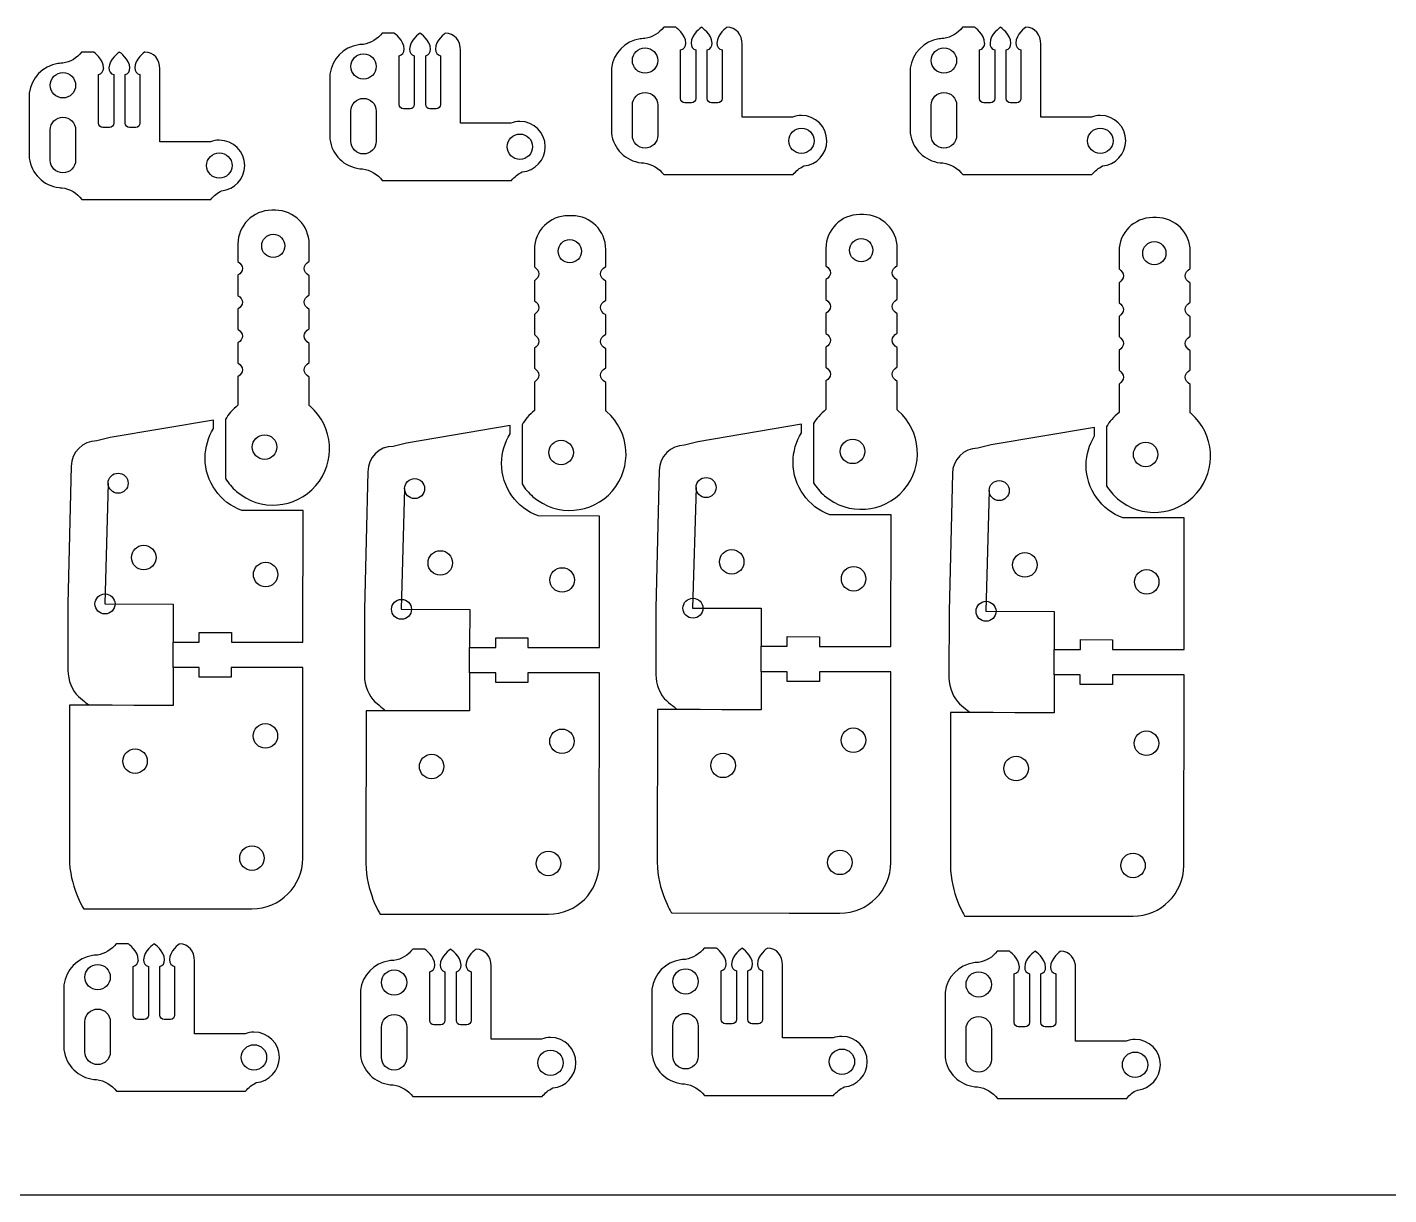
# Model space of a CAD drawing. Header units: millimetres. Extents: x 0 to 610, y -305 to 0.
# Drawn here: x 145 to 306.1, y -304.8 to -166.6 of the extents above; entities that cross this region are included whole.
import ezdxf

# ---------------------------------------------------------------- set-up
doc = ezdxf.new("R2010")
doc.units = ezdxf.units.MM
doc.layers.add('Cuts', color=1, linetype='Continuous', lineweight=25, true_color=0xff0000)
doc.layers.add('laser bed referance', color=3, linetype='Continuous', lineweight=25, true_color=0x00ff00)

msp = doc.modelspace()

# ---------------------------------------------------------------- linework, layer by layer
at = {"layer": 'Cuts', "color": 1, "lineweight": 25, "true_color": 0xff0000}
for points in [[(188.43, -167.32), (187, -167.32)], [(191.48, -167.32), (191.48, -167.32), (191.48, -167.32), (191.48, -167.32)], [(221.74, -166.62), (220.31, -166.62)], [(224.79, -166.62), (224.79, -166.62), (224.79, -166.62), (224.79, -166.62)], [(257.1, -166.62), (255.67, -166.62)], [(260.15, -166.62), (260.15, -166.62), (260.15, -166.62), (260.15, -166.62)], [(222.93, -168.5), (222.93, -168.5)], [(226.03, -168.5), (226.03, -168.5)], [(235.55, -177.26), (229.59, -177.26), (229.59, -168.62)], [(258.29, -168.5), (258.28, -168.5)], [(261.39, -168.5), (261.39, -168.5)], [(270.91, -177.26), (264.94, -177.26), (264.94, -168.62)], [(152.86, -169.55), (151.44, -169.55)], [(155.92, -169.55), (155.91, -169.55), (155.91, -169.55), (155.92, -169.55)], [(189.01, -175.76), (189.01, -170)], [(189.62, -169.2), (189.61, -169.2)], [(190.81, -170), (190.81, -175.76)], [(192.16, -175.76), (192.16, -170)], [(192.72, -169.2), (192.72, -169.2)], [(193.91, -170), (193.91, -175.76)], [(202.24, -177.96), (196.27, -177.96), (196.27, -169.32)], [(222.32, -175.06), (222.32, -169.3)], [(224.12, -169.3), (224.12, -175.06)], [(225.47, -175.06), (225.47, -169.3)], [(227.22, -169.3), (227.22, -175.06)], [(257.68, -175.06), (257.68, -169.3)], [(259.48, -169.3), (259.48, -175.06)], [(260.83, -175.06), (260.83, -169.3)], [(262.58, -169.3), (262.58, -175.06)], [(153.44, -177.99), (153.44, -172.23)], [(154.06, -171.43), (154.05, -171.43)], [(155.24, -172.23), (155.24, -177.99)], [(156.6, -177.99), (156.6, -172.23)], [(157.16, -171.43), (157.15, -171.43)], [(158.35, -172.23), (158.35, -177.99)], [(166.68, -180.19), (160.71, -180.19), (160.71, -171.55)], [(180.82, -172.18), (180.82, -173.14), (180.82, -179.86)], [(214.13, -171.48), (214.13, -172.44), (214.13, -179.16)], [(249.49, -171.48), (249.49, -172.44), (249.49, -179.16)], [(145.26, -174.41), (145.26, -175.38), (145.26, -182.1)], [(223.62, -175.56), (222.82, -175.56)], [(226.72, -175.56), (225.97, -175.56)], [(258.98, -175.56), (258.18, -175.56)], [(262.08, -175.56), (261.33, -175.56)], [(183.3, -180.12), (183.3, -176.54)], [(186.3, -176.54), (186.3, -180.12), (186.3, -180.12)], [(190.31, -176.26), (189.51, -176.26)], [(193.41, -176.26), (192.66, -176.26)], [(216.61, -179.42), (216.61, -175.84)], [(219.61, -175.84), (219.61, -179.42), (219.61, -179.42)], [(251.97, -179.42), (251.97, -175.84)], [(254.97, -175.84), (254.97, -179.42), (254.97, -179.42)], [(147.74, -182.35), (147.74, -178.77)], [(150.74, -178.77), (150.74, -182.35), (150.74, -182.35)], [(154.74, -178.49), (153.94, -178.49)], [(157.85, -178.49), (157.1, -178.49)], [(184.35, -183.36), (184.5, -183.38)], [(217.66, -182.66), (217.81, -182.68)], [(253.02, -182.66), (253.17, -182.68)], [(187.02, -184.76), (202.31, -184.76)], [(220.33, -184.06), (235.62, -184.06)], [(255.69, -184.06), (270.98, -184.06)], [(148.78, -185.6), (148.94, -185.61)], [(151.46, -187), (166.74, -187)], [(174.38, -188.28), (173.94, -188.28)], [(209.46, -188.92), (209.02, -188.92)], [(243.94, -188.79), (243.51, -188.79)], [(278.61, -189.15), (278.18, -189.15)], [(169.94, -192.28), (169.94, -194.36)], [(178.37, -194.3), (178.37, -192.28)], [(205.02, -192.92), (205.02, -194.99)], [(213.46, -194.94), (213.46, -192.92)], [(239.51, -192.79), (239.51, -194.86)], [(247.94, -194.81), (247.94, -192.79)], [(274.18, -193.15), (274.18, -195.22)], [(282.61, -195.17), (282.61, -193.15)], [(169.94, -195.98), (169.94, -198.35)], [(178.37, -198.3), (178.37, -196.04)], [(239.51, -196.49), (239.51, -198.86)], [(205.02, -196.62), (205.02, -198.99)], [(213.46, -198.94), (213.46, -196.67)], [(247.94, -198.81), (247.94, -196.54)], [(274.18, -196.85), (274.18, -199.22)], [(282.61, -199.17), (282.61, -196.9)], [(169.94, -199.98), (169.94, -202.35)], [(178.37, -202.3), (178.37, -200.03)], [(205.02, -200.62), (205.02, -202.99)], [(213.46, -202.94), (213.46, -200.67)], [(239.51, -200.49), (239.51, -202.86)], [(247.94, -202.81), (247.94, -200.54)], [(274.18, -200.85), (274.18, -203.22)], [(282.61, -203.17), (282.61, -200.9)], [(169.94, -203.98), (169.94, -206.35)], [(178.37, -206.3), (178.37, -204.03)], [(239.51, -204.49), (239.51, -206.86)], [(247.94, -206.8), (247.94, -204.54)], [(205.02, -204.61), (205.02, -206.98)], [(213.46, -206.93), (213.46, -204.67)], [(274.18, -204.85), (274.18, -207.22)], [(282.61, -207.17), (282.61, -204.9)], [(169.94, -207.98), (169.94, -211.34)], [(178.37, -211.4), (178.37, -208.03)], [(205.02, -208.61), (205.02, -211.98)], [(213.46, -212.04), (213.46, -208.66)], [(239.51, -208.48), (239.51, -211.85)], [(247.94, -211.91), (247.94, -208.54)], [(274.18, -208.85), (274.18, -212.21)], [(282.61, -212.27), (282.61, -208.9)], [(167.05, -214.11), (167.05, -213.11), (154.81, -215.19), (153.23, -215.58)], [(168.47, -213.02), (168.47, -220.03)], [(202.14, -214.75), (202.14, -213.74), (189.89, -215.83), (188.31, -216.22)], [(203.55, -213.66), (203.55, -220.66)], [(236.62, -214.62), (236.62, -213.61), (224.37, -215.7), (222.79, -216.09)], [(238.03, -213.53), (238.03, -220.53)], [(271.29, -214.98), (271.29, -213.98), (259.05, -216.06), (257.47, -216.45)], [(272.7, -213.89), (272.7, -220.9)], [(150.23, -218.58), (149.83, -234.87), (149.82, -242.74)], [(154.58, -220.59), (154.18, -234.87), (162.27, -234.88), (162.27, -239.38), (165.37, -239.39), (165.37, -238.24), (169.17, -238.24), (169.17, -239.39), (177.63, -239.4), (177.65, -223.83), (170.39, -223.82)], [(185.31, -219.22), (184.91, -235.51), (184.9, -243.38)], [(219.79, -219.09), (219.39, -235.38), (219.38, -243.25)], [(254.47, -219.45), (254.07, -235.74), (254.06, -243.61)], [(189.66, -221.22), (189.26, -235.51), (197.36, -235.52), (197.35, -240.02), (200.45, -240.02), (200.45, -238.87), (204.25, -238.88), (204.25, -240.03), (212.72, -240.03), (212.73, -224.47), (205.47, -224.46)], [(224.15, -221.09), (223.74, -235.38), (231.84, -235.39), (231.83, -239.89), (234.93, -239.89), (234.93, -238.74), (238.73, -238.75), (238.73, -239.9), (247.2, -239.91), (247.21, -224.34), (239.95, -224.33)], [(258.82, -221.46), (258.42, -235.74), (266.51, -235.75), (266.51, -240.25), (269.61, -240.26), (269.61, -239.1), (273.41, -239.11), (273.41, -240.26), (281.87, -240.27), (281.89, -224.7), (274.63, -224.69)], [(162.27, -242.38), (162.27, -242.38), (162.27, -239.38)], [(231.83, -242.89), (231.83, -242.89), (231.83, -239.89)], [(197.35, -243.02), (197.35, -243.02), (197.35, -240.02)], [(266.51, -243.25), (266.51, -243.25), (266.51, -240.25)], [(177.61, -264.96), (177.63, -242.4), (169.16, -242.39), (169.16, -243.54), (165.36, -243.54), (165.36, -242.38), (162.27, -242.38), (162.27, -242.38), (162.26, -246.88), (157.62, -246.88), (155.07, -246.87), (150.02, -246.87), (150, -264.93)], [(212.69, -265.6), (212.71, -243.03), (204.25, -243.02), (204.25, -244.18), (200.45, -244.17), (200.45, -243.02), (197.35, -243.02), (197.35, -243.02), (197.35, -247.52), (192.71, -247.51), (190.15, -247.51), (185.1, -247.51), (185.08, -265.57)], [(247.17, -265.47), (247.19, -242.9), (238.73, -242.89), (238.73, -244.05), (234.93, -244.04), (234.93, -242.89), (231.83, -242.89), (231.83, -242.89), (231.83, -247.39), (227.19, -247.39), (224.63, -247.38), (219.58, -247.38), (219.56, -265.44)], [(281.85, -265.83), (281.87, -243.27), (273.4, -243.26), (273.4, -244.41), (269.6, -244.4), (269.6, -243.25), (266.51, -243.25), (266.51, -243.25), (266.5, -247.75), (261.86, -247.75), (259.31, -247.74), (254.26, -247.74), (254.24, -265.8)], [(151.68, -270.94), (165.6, -270.95), (171.6, -270.96), (171.6, -270.96)], [(186.76, -271.57), (200.69, -271.59), (206.69, -271.59), (206.69, -271.59)], [(221.24, -271.44), (235.17, -271.46), (241.17, -271.46), (241.17, -271.46)], [(255.92, -271.81), (269.84, -271.82), (275.84, -271.82), (275.84, -271.82)], [(156.97, -275.1), (155.54, -275.1)], [(160.02, -275.1), (160.02, -275.1), (160.02, -275.1), (160.02, -275.1)], [(158.16, -276.98), (158.15, -276.98)], [(161.26, -276.98), (161.26, -276.98)], [(192.05, -275.73), (190.63, -275.73)], [(195.1, -275.73), (195.1, -275.73), (195.1, -275.73), (195.1, -275.73)], [(226.53, -275.6), (225.11, -275.6)], [(229.59, -275.6), (229.58, -275.6), (229.58, -275.6), (229.59, -275.6)], [(261.21, -275.97), (259.78, -275.97)], [(264.26, -275.97), (264.26, -275.97), (264.26, -275.97), (264.26, -275.97)], [(157.55, -283.54), (157.55, -277.78)], [(159.35, -277.78), (159.35, -283.54)], [(160.7, -283.54), (160.7, -277.78)], [(162.45, -277.78), (162.45, -283.54)], [(170.78, -285.74), (164.81, -285.74), (164.81, -277.1)], [(192.63, -284.18), (192.63, -278.41)], [(193.24, -277.62), (193.24, -277.62)], [(194.43, -278.41), (194.43, -284.18)], [(195.78, -284.18), (195.78, -278.41)], [(196.34, -277.62), (196.34, -277.62)], [(197.53, -278.41), (197.53, -284.18)], [(205.86, -286.37), (199.9, -286.37), (199.9, -277.73)], [(227.11, -284.05), (227.11, -278.28)], [(227.72, -277.49), (227.72, -277.49)], [(228.91, -278.28), (228.91, -284.05)], [(230.26, -284.05), (230.26, -278.28)], [(230.83, -277.49), (230.82, -277.49)], [(232.01, -278.28), (232.01, -284.05)], [(240.35, -286.24), (234.38, -286.24), (234.38, -277.6)], [(261.79, -284.41), (261.79, -278.65)], [(262.4, -277.85), (262.39, -277.85)], [(263.59, -278.65), (263.59, -284.41)], [(264.94, -284.41), (264.94, -278.65)], [(265.5, -277.85), (265.49, -277.85)], [(266.69, -278.65), (266.69, -284.41)], [(275.02, -286.61), (269.05, -286.61), (269.05, -277.97)], [(149.36, -279.96), (149.36, -280.92), (149.36, -287.64)], [(184.44, -280.59), (184.44, -281.56), (184.44, -288.28)], [(218.92, -280.46), (218.92, -281.43), (218.92, -288.15)], [(253.6, -280.83), (253.6, -281.79), (253.6, -288.51)], [(151.84, -287.9), (151.84, -284.32)], [(154.84, -284.32), (154.84, -287.9), (154.84, -287.9)], [(158.85, -284.04), (158.05, -284.04)], [(161.95, -284.04), (161.2, -284.04)], [(186.92, -288.54), (186.92, -284.96)], [(189.92, -284.96), (189.92, -288.54), (189.92, -288.54)], [(193.93, -284.68), (193.13, -284.68)], [(197.03, -284.68), (196.28, -284.68)], [(221.4, -288.41), (221.4, -284.83)], [(224.4, -284.83), (224.4, -288.41), (224.4, -288.41)], [(228.41, -284.55), (227.61, -284.55)], [(231.51, -284.55), (230.76, -284.55)], [(263.09, -284.91), (262.29, -284.91)], [(266.19, -284.91), (265.44, -284.91)], [(256.08, -288.77), (256.08, -285.19)], [(259.08, -285.19), (259.08, -288.77), (259.08, -288.77)], [(152.89, -291.14), (153.04, -291.16)], [(155.56, -292.54), (170.85, -292.54)], [(187.97, -291.78), (188.12, -291.79)], [(222.45, -291.65), (222.61, -291.66)], [(225.13, -293.05), (240.41, -293.05)], [(257.13, -292.01), (257.28, -292.03)], [(190.64, -293.18), (205.93, -293.18)], [(259.8, -293.41), (275.09, -293.41)]]:
    msp.add_lwpolyline(points, dxfattribs=at)
for points in [[(187, -167.32), (186.47, -168.02), (185.68, -168.5), (184.78, -168.65)], [(189.61, -169.2), (189.61, -168.16), (188.43, -167.32), (188.43, -167.32)], [(191.48, -167.32), (191.46, -167.33), (190.25, -168.17), (190.25, -169.2)], [(192.72, -169.2), (192.72, -168.17), (191.5, -167.33), (191.48, -167.32)], [(194.48, -167.32), (194.48, -167.32), (193.3, -168.16), (193.3, -169.2)], [(196.27, -169.32), (196.27, -168.22), (195.58, -167.32), (194.48, -167.32)], [(220.31, -166.62), (219.78, -167.31), (218.99, -167.8), (218.09, -167.95)], [(222.93, -168.5), (222.93, -167.46), (221.74, -166.62), (221.74, -166.62)], [(224.79, -166.62), (224.77, -166.63), (223.56, -167.47), (223.56, -168.5)], [(226.03, -168.5), (226.03, -167.47), (224.81, -166.63), (224.79, -166.62)], [(227.8, -166.62), (227.8, -166.62), (226.61, -167.46), (226.61, -168.5)], [(229.59, -168.62), (229.59, -167.52), (228.9, -166.62), (227.8, -166.62)], [(255.67, -166.62), (255.14, -167.31), (254.35, -167.8), (253.45, -167.95)], [(258.28, -168.5), (258.28, -167.46), (257.1, -166.62), (257.1, -166.62)], [(260.15, -166.62), (260.13, -166.63), (258.92, -167.47), (258.92, -168.5)], [(261.39, -168.5), (261.39, -167.47), (260.17, -166.63), (260.15, -166.62)], [(263.15, -166.62), (263.15, -166.62), (261.97, -167.46), (261.97, -168.5)], [(264.94, -168.62), (264.94, -167.52), (264.25, -166.62), (263.15, -166.62)], [(184.2, -168.7), (182.43, -168.96), (181.04, -170.39), (180.82, -172.18)], [(184.56, -168.66), (184.44, -168.67), (184.32, -168.68), (184.2, -168.7)], [(184.78, -168.65), (184.7, -168.65), (184.63, -168.65), (184.56, -168.66)], [(217.51, -168), (215.74, -168.26), (214.35, -169.69), (214.13, -171.48)], [(216.61, -170.56), (216.61, -169.73), (217.28, -169.06), (218.11, -169.06)], [(217.87, -167.96), (217.75, -167.97), (217.63, -167.98), (217.51, -168)], [(218.09, -167.95), (218.01, -167.95), (217.94, -167.95), (217.87, -167.96)], [(218.11, -169.06), (218.94, -169.06), (219.61, -169.73), (219.61, -170.56)], [(222.32, -169.3), (222.7, -169.22), (222.93, -168.9), (222.93, -168.5)], [(223.56, -168.5), (223.56, -168.9), (223.74, -169.23), (224.12, -169.3)], [(225.47, -169.3), (225.85, -169.22), (226.03, -168.9), (226.03, -168.5)], [(226.61, -168.5), (226.61, -168.9), (226.85, -169.23), (227.22, -169.3)], [(252.87, -168), (251.1, -168.26), (249.71, -169.69), (249.49, -171.48)], [(251.97, -170.56), (251.97, -169.73), (252.64, -169.06), (253.47, -169.06)], [(253.23, -167.96), (253.11, -167.97), (252.99, -167.98), (252.87, -168)], [(253.45, -167.95), (253.37, -167.95), (253.3, -167.95), (253.23, -167.96)], [(253.47, -169.06), (254.3, -169.06), (254.97, -169.73), (254.97, -170.56)], [(257.68, -169.3), (258.06, -169.22), (258.29, -168.9), (258.29, -168.5)], [(258.92, -168.5), (258.92, -168.9), (259.1, -169.23), (259.48, -169.3)], [(260.83, -169.3), (261.21, -169.22), (261.39, -168.9), (261.39, -168.5)], [(261.97, -168.5), (261.97, -168.9), (262.2, -169.23), (262.58, -169.3)], [(151.44, -169.55), (150.91, -170.25), (150.12, -170.74), (149.21, -170.88)], [(154.05, -171.43), (154.05, -170.39), (152.86, -169.55), (152.86, -169.55)], [(155.91, -169.55), (155.9, -169.56), (154.68, -170.4), (154.68, -171.43)], [(157.15, -171.43), (157.15, -170.4), (155.93, -169.56), (155.91, -169.55)], [(158.92, -169.55), (158.92, -169.55), (157.73, -170.39), (157.73, -171.43)], [(160.71, -171.55), (160.71, -170.45), (160.02, -169.55), (158.92, -169.55)], [(183.3, -171.26), (183.3, -170.43), (183.97, -169.76), (184.8, -169.76)], [(184.8, -169.76), (185.63, -169.76), (186.3, -170.43), (186.3, -171.26)], [(189.01, -170), (189.38, -169.93), (189.62, -169.6), (189.62, -169.2)], [(190.25, -169.2), (190.25, -169.6), (190.43, -169.93), (190.81, -170)], [(192.16, -170), (192.54, -169.93), (192.72, -169.6), (192.72, -169.2)], [(193.3, -169.2), (193.3, -169.6), (193.53, -169.93), (193.91, -170)], [(218.11, -172.06), (217.28, -172.06), (216.61, -171.39), (216.61, -170.56)], [(219.61, -170.56), (219.61, -171.39), (218.94, -172.06), (218.11, -172.06)], [(253.47, -172.06), (252.64, -172.06), (251.97, -171.39), (251.97, -170.56)], [(254.97, -170.56), (254.97, -171.39), (254.3, -172.06), (253.47, -172.06)], [(148.64, -170.93), (146.86, -171.2), (145.47, -172.62), (145.26, -174.41)], [(147.74, -173.49), (147.74, -172.66), (148.41, -171.99), (149.24, -171.99)], [(148.99, -170.89), (148.87, -170.9), (148.75, -170.91), (148.64, -170.93)], [(149.21, -170.88), (149.14, -170.88), (149.07, -170.89), (148.99, -170.89)], [(149.24, -171.99), (150.06, -171.99), (150.74, -172.66), (150.74, -173.49)], [(153.44, -172.23), (153.82, -172.16), (154.06, -171.83), (154.06, -171.43)], [(154.68, -171.43), (154.68, -171.83), (154.87, -172.16), (155.24, -172.23)], [(156.6, -172.23), (156.97, -172.16), (157.16, -171.83), (157.16, -171.43)], [(157.73, -171.43), (157.73, -171.83), (157.97, -172.16), (158.35, -172.23)], [(184.8, -172.76), (183.97, -172.76), (183.3, -172.09), (183.3, -171.26)], [(186.3, -171.26), (186.3, -172.09), (185.63, -172.76), (184.8, -172.76)], [(149.24, -174.99), (148.41, -174.99), (147.74, -174.32), (147.74, -173.49)], [(150.74, -173.49), (150.74, -174.32), (150.06, -174.99), (149.24, -174.99)], [(183.3, -176.54), (183.3, -175.71), (183.97, -175.04), (184.8, -175.04)], [(184.8, -175.04), (185.63, -175.04), (186.3, -175.71), (186.3, -176.54)], [(216.61, -175.84), (216.61, -175.01), (217.28, -174.34), (218.11, -174.34)], [(218.11, -174.34), (218.94, -174.34), (219.61, -175.01), (219.61, -175.84)], [(222.82, -175.56), (222.54, -175.56), (222.32, -175.33), (222.32, -175.06)], [(224.12, -175.06), (224.12, -175.33), (223.9, -175.56), (223.62, -175.56)], [(225.97, -175.56), (225.7, -175.56), (225.47, -175.33), (225.47, -175.06)], [(227.22, -175.06), (227.22, -175.33), (227, -175.56), (226.72, -175.56)], [(251.97, -175.84), (251.97, -175.01), (252.64, -174.34), (253.47, -174.34)], [(253.47, -174.34), (254.3, -174.34), (254.97, -175.01), (254.97, -175.84)], [(258.18, -175.56), (257.9, -175.56), (257.68, -175.33), (257.68, -175.06)], [(259.48, -175.06), (259.48, -175.33), (259.26, -175.56), (258.98, -175.56)], [(261.33, -175.56), (261.05, -175.56), (260.83, -175.33), (260.83, -175.06)], [(262.58, -175.06), (262.58, -175.33), (262.36, -175.56), (262.08, -175.56)], [(189.51, -176.26), (189.23, -176.26), (189.01, -176.04), (189.01, -175.76)], [(190.81, -175.76), (190.81, -176.04), (190.59, -176.26), (190.31, -176.26)], [(192.66, -176.26), (192.38, -176.26), (192.16, -176.04), (192.16, -175.76)], [(193.91, -175.76), (193.91, -176.04), (193.69, -176.26), (193.41, -176.26)], [(236.61, -177.06), (236.24, -177.06), (235.88, -177.13), (235.55, -177.26)], [(239.61, -180.06), (239.61, -178.4), (238.27, -177.06), (236.61, -177.06)], [(271.97, -177.06), (271.6, -177.06), (271.24, -177.13), (270.91, -177.26)], [(274.97, -180.06), (274.97, -178.4), (273.63, -177.06), (271.97, -177.06)], [(147.74, -178.77), (147.74, -177.94), (148.41, -177.27), (149.24, -177.27)], [(149.24, -177.27), (150.06, -177.27), (150.74, -177.94), (150.74, -178.77)], [(153.94, -178.49), (153.67, -178.49), (153.44, -178.27), (153.44, -177.99)], [(155.24, -177.99), (155.24, -178.27), (155.02, -178.49), (154.74, -178.49)], [(157.1, -178.49), (156.82, -178.49), (156.6, -178.27), (156.6, -177.99)], [(158.35, -177.99), (158.35, -178.27), (158.12, -178.49), (157.85, -178.49)], [(203.3, -177.76), (202.93, -177.76), (202.57, -177.83), (202.24, -177.96)], [(206.3, -180.76), (206.3, -179.1), (204.96, -177.76), (203.3, -177.76)], [(235.11, -180.06), (235.11, -179.23), (235.78, -178.56), (236.61, -178.56)], [(236.61, -178.56), (237.44, -178.56), (238.11, -179.23), (238.11, -180.06)], [(270.47, -180.06), (270.47, -179.23), (271.14, -178.56), (271.97, -178.56)], [(271.97, -178.56), (272.8, -178.56), (273.47, -179.23), (273.47, -180.06)], [(167.74, -179.99), (167.36, -179.99), (167.01, -180.06), (166.68, -180.19)], [(170.74, -182.99), (170.74, -181.34), (169.39, -179.99), (167.74, -179.99)], [(180.82, -179.86), (181.04, -181.7), (182.51, -183.16), (184.35, -183.36)], [(184.8, -181.62), (183.97, -181.62), (183.3, -180.95), (183.3, -180.12)], [(186.3, -180.12), (186.3, -180.95), (185.63, -181.62), (184.8, -181.62)], [(201.8, -180.76), (201.8, -179.93), (202.47, -179.26), (203.3, -179.26)], [(203.3, -179.26), (204.13, -179.26), (204.8, -179.93), (204.8, -180.76)], [(214.13, -179.16), (214.35, -181), (215.82, -182.46), (217.66, -182.66)], [(218.11, -180.92), (217.28, -180.92), (216.61, -180.25), (216.61, -179.42)], [(219.61, -179.42), (219.61, -180.25), (218.94, -180.92), (218.11, -180.92)], [(236.61, -181.56), (235.78, -181.56), (235.11, -180.89), (235.11, -180.06)], [(238.11, -180.06), (238.11, -180.89), (237.44, -181.56), (236.61, -181.56)], [(236.88, -183.04), (238.41, -182.91), (239.61, -181.63), (239.61, -180.06)], [(249.49, -179.16), (249.71, -181), (251.18, -182.46), (253.02, -182.66)], [(253.47, -180.92), (252.64, -180.92), (251.97, -180.25), (251.97, -179.42)], [(254.97, -179.42), (254.97, -180.25), (254.3, -180.92), (253.47, -180.92)], [(271.97, -181.56), (271.14, -181.56), (270.47, -180.89), (270.47, -180.06)], [(273.47, -180.06), (273.47, -180.89), (272.8, -181.56), (271.97, -181.56)], [(272.24, -183.04), (273.77, -182.91), (274.97, -181.63), (274.97, -180.06)], [(166.24, -182.99), (166.24, -182.16), (166.91, -181.49), (167.74, -181.49)], [(167.74, -181.49), (168.56, -181.49), (169.24, -182.16), (169.24, -182.99)], [(203.3, -182.26), (202.47, -182.26), (201.8, -181.59), (201.8, -180.76)], [(204.8, -180.76), (204.8, -181.59), (204.13, -182.26), (203.3, -182.26)], [(203.57, -183.75), (205.1, -183.61), (206.3, -182.33), (206.3, -180.76)], [(145.26, -182.1), (145.48, -183.94), (146.94, -185.39), (148.78, -185.6)], [(149.24, -183.85), (148.41, -183.85), (147.74, -183.18), (147.74, -182.35)], [(150.74, -182.35), (150.74, -183.18), (150.06, -183.85), (149.24, -183.85)], [(167.74, -184.49), (166.91, -184.49), (166.24, -183.82), (166.24, -182.99)], [(169.24, -182.99), (169.24, -183.82), (168.56, -184.49), (167.74, -184.49)], [(168.01, -185.98), (169.54, -185.84), (170.74, -184.56), (170.74, -182.99)], [(184.5, -183.38), (184.56, -183.38), (184.61, -183.38), (184.67, -183.39)], [(184.67, -183.39), (185.63, -183.51), (186.47, -184.02), (187.02, -184.76)], [(217.81, -182.68), (217.87, -182.68), (217.92, -182.68), (217.98, -182.68)], [(217.98, -182.68), (218.94, -182.81), (219.78, -183.32), (220.33, -184.06)], [(235.62, -184.06), (235.95, -183.63), (236.39, -183.28), (236.88, -183.04)], [(253.17, -182.68), (253.23, -182.68), (253.28, -182.68), (253.34, -182.68)], [(253.34, -182.68), (254.3, -182.81), (255.14, -183.32), (255.69, -184.06)], [(270.98, -184.06), (271.31, -183.63), (271.75, -183.28), (272.24, -183.04)], [(202.31, -184.76), (202.64, -184.33), (203.08, -183.98), (203.57, -183.75)], [(148.94, -185.61), (148.99, -185.61), (149.05, -185.62), (149.1, -185.62)], [(149.1, -185.62), (150.06, -185.74), (150.9, -186.25), (151.46, -187)], [(166.74, -187), (167.08, -186.56), (167.51, -186.22), (168.01, -185.98)], [(173.94, -188.28), (171.73, -188.28), (169.94, -190.07), (169.94, -192.28)], [(178.37, -192.28), (178.37, -190.07), (176.58, -188.28), (174.38, -188.28)], [(209.02, -188.92), (206.82, -188.92), (205.02, -190.71), (205.02, -192.92)], [(213.46, -192.92), (213.46, -190.71), (211.67, -188.92), (209.46, -188.92)], [(243.51, -188.79), (241.3, -188.79), (239.51, -190.58), (239.51, -192.79)], [(247.94, -192.79), (247.94, -190.58), (246.15, -188.79), (243.94, -188.79)], [(278.18, -189.15), (275.97, -189.15), (274.18, -190.94), (274.18, -193.15)], [(282.61, -193.15), (282.61, -190.94), (280.82, -189.15), (278.61, -189.15)], [(172.75, -192.5), (172.75, -191.74), (173.36, -191.12), (174.12, -191.12)], [(174.12, -191.12), (174.88, -191.12), (175.49, -191.74), (175.49, -192.5)], [(242.31, -193.01), (242.31, -192.25), (242.92, -191.63), (243.68, -191.63)], [(243.68, -191.63), (244.44, -191.63), (245.06, -192.25), (245.06, -193.01)], [(174.12, -193.87), (173.36, -193.87), (172.75, -193.26), (172.75, -192.5)], [(175.49, -192.5), (175.49, -193.26), (174.88, -193.87), (174.12, -193.87)], [(207.83, -193.13), (207.83, -192.38), (208.44, -191.76), (209.2, -191.76)], [(209.2, -194.51), (208.44, -194.51), (207.83, -193.89), (207.83, -193.13)], [(209.2, -191.76), (209.96, -191.76), (210.58, -192.38), (210.58, -193.13)], [(210.58, -193.13), (210.58, -193.89), (209.96, -194.51), (209.2, -194.51)], [(243.68, -194.38), (242.92, -194.38), (242.31, -193.76), (242.31, -193.01)], [(245.06, -193.01), (245.06, -193.76), (244.44, -194.38), (243.68, -194.38)], [(276.98, -193.37), (276.98, -192.61), (277.6, -191.99), (278.36, -191.99)], [(278.36, -191.99), (279.12, -191.99), (279.73, -192.61), (279.73, -193.37)], [(169.94, -194.36), (170.27, -194.58), (170.47, -194.87), (170.47, -195.17)], [(177.77, -195.17), (177.77, -194.84), (178, -194.54), (178.37, -194.3)], [(239.51, -194.86), (239.84, -195.09), (240.03, -195.37), (240.03, -195.68)], [(247.34, -195.67), (247.34, -195.35), (247.56, -195.05), (247.94, -194.81)], [(278.36, -194.74), (277.6, -194.74), (276.98, -194.13), (276.98, -193.37)], [(279.73, -193.37), (279.73, -194.13), (279.12, -194.74), (278.36, -194.74)], [(170.47, -195.17), (170.47, -195.48), (170.27, -195.76), (169.94, -195.98)], [(178.37, -196.04), (178, -195.8), (177.77, -195.5), (177.77, -195.17)], [(205.02, -194.99), (205.35, -195.22), (205.55, -195.5), (205.55, -195.81)], [(205.55, -195.81), (205.55, -196.11), (205.35, -196.39), (205.02, -196.62)], [(212.85, -195.8), (212.85, -195.48), (213.08, -195.18), (213.46, -194.94)], [(213.46, -196.67), (213.08, -196.43), (212.85, -196.13), (212.85, -195.8)], [(240.03, -195.68), (240.03, -195.98), (239.83, -196.26), (239.51, -196.49)], [(247.94, -196.54), (247.56, -196.3), (247.33, -196), (247.34, -195.67)], [(274.18, -195.22), (274.51, -195.45), (274.71, -195.73), (274.71, -196.04)], [(274.71, -196.04), (274.71, -196.34), (274.51, -196.63), (274.18, -196.85)], [(282.01, -196.04), (282.01, -195.71), (282.24, -195.41), (282.61, -195.17)], [(282.61, -196.9), (282.24, -196.67), (282.01, -196.37), (282.01, -196.04)], [(169.94, -198.35), (170.27, -198.58), (170.47, -198.86), (170.47, -199.17)], [(170.47, -199.17), (170.47, -199.47), (170.27, -199.75), (169.94, -199.98)], [(177.77, -199.17), (177.77, -198.84), (178, -198.54), (178.37, -198.3)], [(178.37, -200.03), (178, -199.8), (177.77, -199.49), (177.77, -199.17)], [(205.02, -198.99), (205.35, -199.22), (205.55, -199.5), (205.55, -199.8)], [(212.85, -199.8), (212.85, -199.47), (213.08, -199.17), (213.46, -198.94)], [(239.51, -198.86), (239.84, -199.09), (240.03, -199.37), (240.03, -199.67)], [(240.03, -199.67), (240.03, -199.98), (239.83, -200.26), (239.51, -200.49)], [(247.94, -200.54), (247.56, -200.3), (247.33, -200), (247.34, -199.67)], [(247.34, -199.67), (247.34, -199.35), (247.56, -199.04), (247.94, -198.81)], [(274.18, -199.22), (274.51, -199.45), (274.71, -199.73), (274.71, -200.04)], [(282.01, -200.04), (282.01, -199.71), (282.24, -199.41), (282.61, -199.17)], [(205.55, -199.8), (205.55, -200.11), (205.35, -200.39), (205.02, -200.62)], [(213.46, -200.67), (213.08, -200.43), (212.85, -200.13), (212.85, -199.8)], [(274.71, -200.04), (274.71, -200.34), (274.51, -200.62), (274.18, -200.85)], [(282.61, -200.9), (282.24, -200.67), (282.01, -200.36), (282.01, -200.04)], [(169.94, -202.35), (170.27, -202.58), (170.47, -202.86), (170.47, -203.17)], [(177.77, -203.16), (177.77, -202.84), (178, -202.54), (178.37, -202.3)], [(212.85, -203.8), (212.85, -203.47), (213.08, -203.17), (213.46, -202.94)], [(239.51, -202.86), (239.84, -203.09), (240.03, -203.37), (240.03, -203.67)], [(247.33, -203.67), (247.33, -203.34), (247.56, -203.04), (247.94, -202.81)], [(170.47, -203.17), (170.47, -203.47), (170.27, -203.75), (169.94, -203.98)], [(178.37, -204.03), (178, -203.79), (177.77, -203.49), (177.77, -203.16)], [(205.02, -202.99), (205.35, -203.22), (205.55, -203.5), (205.55, -203.8)], [(205.55, -203.8), (205.55, -204.11), (205.35, -204.39), (205.02, -204.61)], [(213.46, -204.67), (213.08, -204.43), (212.85, -204.13), (212.85, -203.8)], [(240.03, -203.67), (240.03, -203.98), (239.83, -204.26), (239.51, -204.49)], [(247.94, -204.54), (247.56, -204.3), (247.33, -204), (247.33, -203.67)], [(274.18, -203.22), (274.51, -203.45), (274.71, -203.73), (274.71, -204.04)], [(274.71, -204.04), (274.71, -204.34), (274.51, -204.62), (274.18, -204.85)], [(282.01, -204.03), (282.01, -203.71), (282.24, -203.41), (282.61, -203.17)], [(282.61, -204.9), (282.24, -204.66), (282.01, -204.36), (282.01, -204.03)], [(169.94, -206.35), (170.27, -206.58), (170.47, -206.86), (170.47, -207.16)], [(170.47, -207.16), (170.47, -207.47), (170.27, -207.75), (169.94, -207.98)], [(177.77, -207.16), (177.77, -206.83), (178, -206.53), (178.37, -206.3)], [(178.37, -208.03), (178, -207.79), (177.77, -207.49), (177.77, -207.16)], [(205.02, -206.98), (205.35, -207.21), (205.55, -207.49), (205.55, -207.8)], [(212.85, -207.8), (212.85, -207.47), (213.08, -207.17), (213.46, -206.93)], [(239.51, -206.86), (239.84, -207.08), (240.03, -207.37), (240.03, -207.67)], [(240.03, -207.67), (240.03, -207.98), (239.83, -208.26), (239.51, -208.48)], [(247.33, -207.67), (247.33, -207.34), (247.56, -207.04), (247.94, -206.8)], [(247.94, -208.54), (247.56, -208.3), (247.33, -208), (247.33, -207.67)], [(274.18, -207.22), (274.51, -207.45), (274.71, -207.73), (274.71, -208.03)], [(282.01, -208.03), (282.01, -207.7), (282.24, -207.4), (282.61, -207.17)], [(205.55, -207.8), (205.55, -208.1), (205.35, -208.39), (205.02, -208.61)], [(213.46, -208.66), (213.08, -208.43), (212.85, -208.13), (212.85, -207.8)], [(274.71, -208.03), (274.71, -208.34), (274.51, -208.62), (274.18, -208.85)], [(282.61, -208.9), (282.24, -208.66), (282.01, -208.36), (282.01, -208.03)], [(169.08, -212.17), (168.85, -212.44), (168.65, -212.73), (168.47, -213.02)], [(169.94, -211.34), (169.64, -211.59), (169.35, -211.86), (169.08, -212.17)], [(178.47, -211.48), (178.44, -211.45), (178.41, -211.43), (178.37, -211.4)], [(179.16, -220.86), (181.56, -218.08), (181.25, -213.88), (178.47, -211.48)], [(205.02, -211.98), (204.72, -212.23), (204.43, -212.5), (204.17, -212.8)], [(213.55, -212.11), (213.52, -212.09), (213.49, -212.06), (213.46, -212.04)], [(214.24, -221.5), (216.64, -218.72), (216.33, -214.52), (213.55, -212.11)], [(239.51, -211.85), (239.2, -212.1), (238.91, -212.37), (238.65, -212.67)], [(248.03, -211.98), (248, -211.96), (247.97, -211.94), (247.94, -211.91)], [(248.72, -221.37), (251.12, -218.59), (250.81, -214.39), (248.03, -211.98)], [(274.18, -212.21), (273.88, -212.46), (273.59, -212.73), (273.32, -213.04)], [(282.71, -212.35), (282.68, -212.32), (282.64, -212.3), (282.61, -212.27)], [(283.4, -221.73), (285.8, -218.95), (285.49, -214.75), (282.71, -212.35)], [(166.06, -217.59), (166.06, -216.31), (166.43, -215.12), (167.05, -214.11)], [(204.17, -212.8), (203.93, -213.08), (203.73, -213.36), (203.55, -213.66)], [(238.65, -212.67), (238.41, -212.95), (238.21, -213.23), (238.03, -213.53)], [(273.32, -213.04), (273.09, -213.31), (272.89, -213.6), (272.7, -213.89)], [(153.23, -215.58), (151.57, -215.58), (150.23, -216.92), (150.23, -218.58)], [(171.64, -216.31), (171.64, -215.51), (172.29, -214.86), (173.09, -214.86)], [(173.09, -214.86), (173.9, -214.86), (174.54, -215.51), (174.54, -216.31)], [(201.14, -218.22), (201.14, -216.95), (201.51, -215.76), (202.14, -214.75)], [(206.73, -216.95), (206.73, -216.15), (207.38, -215.5), (208.18, -215.5)], [(208.18, -215.5), (208.98, -215.5), (209.63, -216.15), (209.63, -216.95)], [(235.62, -218.1), (235.62, -216.82), (235.99, -215.63), (236.62, -214.62)], [(241.21, -216.82), (241.21, -216.02), (241.86, -215.37), (242.66, -215.37)], [(242.66, -215.37), (243.46, -215.37), (244.11, -216.02), (244.11, -216.82)], [(270.29, -218.46), (270.29, -217.18), (270.66, -215.99), (271.29, -214.98)], [(275.88, -217.18), (275.88, -216.38), (276.53, -215.73), (277.33, -215.73)], [(277.33, -215.73), (278.13, -215.73), (278.78, -216.38), (278.78, -217.18)], [(173.09, -217.76), (172.29, -217.76), (171.64, -217.11), (171.64, -216.31)], [(174.54, -216.31), (174.54, -217.11), (173.9, -217.76), (173.09, -217.76)], [(188.31, -216.22), (186.65, -216.22), (185.31, -217.56), (185.31, -219.22)], [(208.18, -218.4), (207.38, -218.4), (206.73, -217.75), (206.73, -216.95)], [(209.63, -216.95), (209.63, -217.75), (208.98, -218.4), (208.18, -218.4)], [(222.79, -216.09), (221.14, -216.09), (219.79, -217.43), (219.79, -219.09)], [(242.66, -218.27), (241.86, -218.27), (241.21, -217.62), (241.21, -216.82)], [(244.11, -216.82), (244.11, -217.62), (243.46, -218.27), (242.66, -218.27)], [(257.47, -216.45), (255.81, -216.45), (254.47, -217.79), (254.47, -219.45)], [(277.33, -218.63), (276.53, -218.63), (275.88, -217.98), (275.88, -217.18)], [(278.78, -217.18), (278.78, -217.98), (278.13, -218.63), (277.33, -218.63)], [(170.39, -223.82), (167.86, -222.88), (166.05, -220.45), (166.06, -217.59)], [(205.47, -224.46), (202.94, -223.52), (201.13, -221.08), (201.14, -218.22)], [(239.95, -224.33), (237.42, -223.39), (235.62, -220.95), (235.62, -218.1)], [(274.63, -224.69), (272.1, -223.75), (270.29, -221.32), (270.29, -218.46)], [(154.58, -220.59), (154.58, -219.93), (155.11, -219.4), (155.76, -219.4)], [(155.76, -221.77), (155.11, -221.77), (154.58, -221.24), (154.58, -220.59)], [(155.76, -219.4), (156.42, -219.4), (156.95, -219.93), (156.95, -220.59)], [(156.95, -220.59), (156.95, -221.24), (156.42, -221.77), (155.76, -221.77)], [(168.47, -220.03), (168.81, -220.59), (169.25, -221.1), (169.77, -221.55)], [(189.66, -221.22), (189.66, -220.57), (190.19, -220.04), (190.85, -220.04)], [(190.85, -220.04), (191.5, -220.04), (192.03, -220.57), (192.03, -221.22)], [(203.55, -220.66), (203.89, -221.22), (204.33, -221.74), (204.85, -222.19)], [(224.14, -221.09), (224.14, -220.44), (224.67, -219.91), (225.33, -219.91)], [(225.33, -219.91), (225.98, -219.91), (226.51, -220.44), (226.51, -221.09)], [(238.03, -220.53), (238.38, -221.09), (238.81, -221.61), (239.34, -222.06)], [(258.82, -221.46), (258.82, -220.8), (259.35, -220.27), (260, -220.27)], [(260, -220.27), (260.66, -220.27), (261.19, -220.8), (261.19, -221.46)], [(169.77, -221.55), (172.56, -223.96), (176.76, -223.65), (179.16, -220.86)], [(190.85, -222.41), (190.19, -222.41), (189.66, -221.88), (189.66, -221.22)], [(192.03, -221.22), (192.03, -221.88), (191.5, -222.41), (190.85, -222.41)], [(204.85, -222.19), (207.64, -224.59), (211.84, -224.28), (214.24, -221.5)], [(225.33, -222.28), (224.67, -222.28), (224.14, -221.75), (224.14, -221.09)], [(226.51, -221.09), (226.51, -221.75), (225.98, -222.28), (225.33, -222.28)], [(239.34, -222.06), (242.12, -224.46), (246.32, -224.15), (248.72, -221.37)], [(260, -222.64), (259.35, -222.64), (258.82, -222.11), (258.82, -221.46)], [(261.19, -221.46), (261.19, -222.11), (260.66, -222.64), (260, -222.64)], [(272.7, -220.9), (273.05, -221.45), (273.49, -221.97), (274.01, -222.42)], [(274.01, -222.42), (276.79, -224.82), (281, -224.51), (283.4, -221.73)], [(157.35, -229.38), (157.35, -228.58), (158, -227.93), (158.8, -227.93)], [(158.8, -227.93), (159.6, -227.93), (160.25, -228.58), (160.25, -229.38)], [(192.43, -230.02), (192.43, -229.22), (193.08, -228.57), (193.88, -228.57)], [(193.88, -228.57), (194.68, -228.57), (195.33, -229.22), (195.33, -230.02)], [(226.91, -229.89), (226.91, -229.09), (227.56, -228.44), (228.36, -228.44)], [(228.36, -228.44), (229.16, -228.44), (229.81, -229.09), (229.81, -229.89)], [(158.8, -230.83), (158, -230.83), (157.35, -230.18), (157.35, -229.38)], [(160.25, -229.38), (160.25, -230.18), (159.6, -230.83), (158.8, -230.83)], [(171.77, -231.39), (171.77, -230.59), (172.42, -229.94), (173.22, -229.94)], [(173.22, -229.94), (174.02, -229.94), (174.67, -230.59), (174.67, -231.39)], [(193.88, -231.47), (193.08, -231.47), (192.43, -230.82), (192.43, -230.02)], [(195.33, -230.02), (195.33, -230.82), (194.68, -231.47), (193.88, -231.47)], [(228.36, -231.34), (227.56, -231.34), (226.91, -230.69), (226.91, -229.89)], [(229.81, -229.89), (229.81, -230.69), (229.16, -231.34), (228.36, -231.34)], [(261.59, -230.25), (261.59, -229.45), (262.24, -228.8), (263.04, -228.8)], [(263.04, -231.7), (262.24, -231.7), (261.59, -231.05), (261.59, -230.25)], [(263.04, -228.8), (263.84, -228.8), (264.49, -229.45), (264.49, -230.25)], [(264.49, -230.25), (264.49, -231.05), (263.84, -231.7), (263.04, -231.7)], [(173.22, -232.84), (172.42, -232.84), (171.77, -232.19), (171.77, -231.39)], [(174.67, -231.39), (174.67, -232.19), (174.02, -232.84), (173.22, -232.84)], [(206.85, -232.03), (206.85, -231.23), (207.5, -230.58), (208.3, -230.58)], [(208.3, -230.58), (209.1, -230.58), (209.75, -231.23), (209.75, -232.03)], [(241.33, -231.9), (241.33, -231.1), (241.98, -230.45), (242.78, -230.45)], [(242.78, -233.35), (241.98, -233.35), (241.33, -232.7), (241.33, -231.9)], [(242.78, -230.45), (243.58, -230.45), (244.23, -231.1), (244.23, -231.9)], [(244.23, -231.9), (244.23, -232.7), (243.58, -233.35), (242.78, -233.35)], [(276.01, -232.26), (276.01, -231.46), (276.66, -230.81), (277.46, -230.81)], [(277.46, -230.81), (278.26, -230.81), (278.91, -231.46), (278.91, -232.26)], [(208.3, -233.48), (207.5, -233.48), (206.85, -232.83), (206.85, -232.03)], [(209.75, -232.03), (209.75, -232.83), (209.1, -233.48), (208.3, -233.48)], [(277.46, -233.71), (276.66, -233.71), (276.01, -233.06), (276.01, -232.26)], [(278.91, -232.26), (278.91, -233.06), (278.26, -233.71), (277.46, -233.71)], [(153.03, -234.87), (153.03, -234.22), (153.56, -233.69), (154.21, -233.69)], [(154.21, -236.06), (153.56, -236.06), (153.03, -235.53), (153.03, -234.87)], [(154.21, -233.69), (154.87, -233.69), (155.4, -234.22), (155.4, -234.87)], [(155.4, -234.87), (155.4, -235.53), (154.87, -236.06), (154.21, -236.06)], [(188.11, -235.51), (188.11, -234.86), (188.64, -234.33), (189.29, -234.33)], [(189.29, -234.33), (189.95, -234.33), (190.48, -234.86), (190.48, -235.51)], [(222.59, -235.38), (222.59, -234.73), (223.12, -234.2), (223.78, -234.2)], [(223.78, -234.2), (224.43, -234.2), (224.96, -234.73), (224.96, -235.38)], [(257.27, -235.74), (257.27, -235.09), (257.8, -234.56), (258.45, -234.56)], [(258.45, -234.56), (259.1, -234.56), (259.63, -235.09), (259.63, -235.74)], [(189.29, -236.69), (188.64, -236.69), (188.11, -236.16), (188.11, -235.51)], [(190.48, -235.51), (190.48, -236.16), (189.95, -236.69), (189.29, -236.69)], [(223.78, -236.56), (223.12, -236.56), (222.59, -236.03), (222.59, -235.38)], [(224.96, -235.38), (224.96, -236.03), (224.43, -236.56), (223.78, -236.56)], [(258.45, -236.93), (257.8, -236.93), (257.27, -236.4), (257.27, -235.74)], [(259.63, -235.74), (259.63, -236.4), (259.1, -236.93), (258.45, -236.93)], [(149.82, -242.74), (149.82, -243.84), (150.38, -245.22), (151.07, -245.81)], [(184.9, -243.38), (184.9, -244.48), (185.46, -245.86), (186.15, -246.44)], [(219.38, -243.25), (219.38, -244.35), (219.94, -245.73), (220.63, -246.31)], [(254.06, -243.61), (254.06, -244.71), (254.62, -246.09), (255.31, -246.68)], [(151.07, -245.81), (151.75, -246.39), (152.35, -246.87), (152.35, -246.87)], [(186.15, -246.44), (186.84, -247.03), (187.44, -247.51), (187.44, -247.51)], [(220.63, -246.31), (221.32, -246.9), (221.92, -247.38), (221.92, -247.38)], [(255.31, -246.68), (255.99, -247.26), (256.59, -247.74), (256.59, -247.74)], [(171.75, -250.49), (171.75, -249.69), (172.39, -249.04), (173.2, -249.04)], [(173.2, -249.04), (174, -249.04), (174.64, -249.69), (174.64, -250.49)], [(241.31, -251), (241.31, -250.2), (241.96, -249.55), (242.76, -249.55)], [(242.76, -249.55), (243.56, -249.55), (244.21, -250.2), (244.21, -251)], [(173.2, -251.94), (172.39, -251.94), (171.75, -251.29), (171.75, -250.49)], [(174.64, -250.49), (174.64, -251.29), (174, -251.94), (173.2, -251.94)], [(206.83, -251.13), (206.83, -250.33), (207.48, -249.68), (208.28, -249.68)], [(208.28, -252.58), (207.48, -252.58), (206.83, -251.93), (206.83, -251.13)], [(208.28, -249.68), (209.08, -249.68), (209.73, -250.33), (209.73, -251.13)], [(209.73, -251.13), (209.73, -251.93), (209.08, -252.58), (208.28, -252.58)], [(242.76, -252.45), (241.96, -252.45), (241.31, -251.8), (241.31, -251)], [(244.21, -251), (244.21, -251.8), (243.56, -252.45), (242.76, -252.45)], [(275.98, -251.36), (275.98, -250.56), (276.63, -249.91), (277.43, -249.91)], [(277.43, -249.91), (278.23, -249.91), (278.88, -250.56), (278.88, -251.36)], [(156.32, -253.48), (156.32, -252.68), (156.97, -252.03), (157.77, -252.03)], [(157.77, -252.03), (158.57, -252.03), (159.22, -252.68), (159.22, -253.48)], [(191.41, -254.11), (191.41, -253.31), (192.06, -252.67), (192.86, -252.67)], [(192.86, -252.67), (193.66, -252.67), (194.31, -253.31), (194.31, -254.11)], [(225.89, -253.99), (225.89, -253.18), (226.54, -252.54), (227.34, -252.54)], [(227.34, -252.54), (228.14, -252.54), (228.79, -253.18), (228.79, -253.99)], [(260.56, -254.35), (260.56, -253.55), (261.21, -252.9), (262.01, -252.9)], [(262.01, -252.9), (262.81, -252.9), (263.46, -253.55), (263.46, -254.35)], [(277.43, -252.81), (276.63, -252.81), (275.98, -252.16), (275.98, -251.36)], [(278.88, -251.36), (278.88, -252.16), (278.23, -252.81), (277.43, -252.81)], [(157.77, -254.93), (156.97, -254.93), (156.32, -254.28), (156.32, -253.48)], [(159.22, -253.48), (159.22, -254.28), (158.57, -254.93), (157.77, -254.93)], [(192.86, -255.56), (192.06, -255.56), (191.41, -254.92), (191.41, -254.11)], [(194.31, -254.11), (194.31, -254.92), (193.66, -255.56), (192.86, -255.56)], [(227.34, -255.43), (226.54, -255.43), (225.89, -254.79), (225.89, -253.99)], [(228.79, -253.99), (228.79, -254.79), (228.14, -255.43), (227.34, -255.43)], [(262.01, -255.8), (261.21, -255.8), (260.56, -255.15), (260.56, -254.35)], [(263.46, -254.35), (263.46, -255.15), (262.81, -255.8), (262.01, -255.8)], [(170.15, -264.96), (170.15, -264.16), (170.8, -263.51), (171.6, -263.51)], [(171.6, -263.51), (172.4, -263.51), (173.05, -264.16), (173.05, -264.96)], [(205.23, -265.59), (205.23, -264.79), (205.88, -264.14), (206.68, -264.14)], [(206.68, -264.14), (207.48, -264.14), (208.13, -264.79), (208.13, -265.59)], [(239.71, -265.46), (239.71, -264.66), (240.36, -264.01), (241.16, -264.01)], [(241.16, -264.01), (241.96, -264.01), (242.61, -264.66), (242.61, -265.46)], [(150, -264.93), (150, -268.25), (151.68, -270.94), (151.68, -270.94)], [(171.6, -266.41), (170.8, -266.41), (170.15, -265.76), (170.15, -264.96)], [(171.6, -270.96), (174.92, -270.96), (177.61, -268.27), (177.61, -264.96)], [(173.05, -264.96), (173.05, -265.76), (172.4, -266.41), (171.6, -266.41)], [(185.08, -265.57), (185.08, -268.88), (186.76, -271.57), (186.76, -271.57)], [(206.68, -267.04), (205.88, -267.04), (205.23, -266.39), (205.23, -265.59)], [(208.13, -265.59), (208.13, -266.39), (207.48, -267.04), (206.68, -267.04)], [(206.69, -271.59), (210, -271.59), (212.69, -268.91), (212.69, -265.6)], [(219.56, -265.44), (219.56, -268.75), (221.24, -271.44), (221.24, -271.44)], [(241.16, -266.91), (240.36, -266.91), (239.71, -266.26), (239.71, -265.46)], [(242.61, -265.46), (242.61, -266.26), (241.96, -266.91), (241.16, -266.91)], [(241.17, -271.46), (244.48, -271.47), (247.17, -268.78), (247.17, -265.47)], [(274.39, -265.83), (274.39, -265.02), (275.04, -264.38), (275.84, -264.38)], [(275.84, -264.38), (276.64, -264.38), (277.29, -265.02), (277.29, -265.83)], [(254.24, -265.8), (254.24, -269.12), (255.92, -271.81), (255.92, -271.81)], [(275.84, -267.27), (275.04, -267.27), (274.39, -266.63), (274.39, -265.83)], [(277.29, -265.83), (277.29, -266.63), (276.64, -267.27), (275.84, -267.27)], [(275.84, -271.82), (279.16, -271.83), (281.84, -269.14), (281.85, -265.83)], [(155.54, -275.1), (155.01, -275.8), (154.22, -276.28), (153.32, -276.43)], [(158.15, -276.98), (158.15, -275.94), (156.97, -275.1), (156.97, -275.1)], [(160.02, -275.1), (160, -275.11), (158.78, -275.95), (158.78, -276.98)], [(161.26, -276.98), (161.26, -275.95), (160.04, -275.11), (160.02, -275.1)], [(163.02, -275.1), (163.02, -275.1), (161.84, -275.94), (161.84, -276.98)], [(164.81, -277.1), (164.81, -276), (164.12, -275.1), (163.02, -275.1)], [(152.74, -276.48), (150.97, -276.74), (149.57, -278.17), (149.36, -279.96)], [(153.1, -276.44), (152.98, -276.45), (152.86, -276.46), (152.74, -276.48)], [(153.32, -276.43), (153.24, -276.43), (153.17, -276.43), (153.1, -276.44)], [(157.55, -277.78), (157.92, -277.71), (158.16, -277.38), (158.16, -276.98)], [(158.78, -276.98), (158.78, -277.38), (158.97, -277.71), (159.35, -277.78)], [(160.7, -277.78), (161.08, -277.71), (161.26, -277.38), (161.26, -276.98)], [(161.84, -276.98), (161.84, -277.38), (162.07, -277.71), (162.45, -277.78)], [(190.63, -275.73), (190.09, -276.43), (189.3, -276.92), (188.4, -277.07)], [(193.24, -277.62), (193.24, -276.58), (192.05, -275.73), (192.05, -275.73)], [(195.1, -275.73), (195.09, -275.75), (193.87, -276.58), (193.87, -277.62)], [(196.34, -277.62), (196.34, -276.58), (195.12, -275.75), (195.1, -275.73)], [(198.11, -275.73), (198.11, -275.73), (196.92, -276.58), (196.92, -277.62)], [(199.9, -277.73), (199.9, -276.63), (199.21, -275.73), (198.11, -275.73)], [(222.3, -276.98), (220.53, -277.25), (219.14, -278.67), (218.92, -280.46)], [(222.66, -276.95), (222.54, -276.95), (222.42, -276.97), (222.3, -276.98)], [(222.88, -276.94), (222.81, -276.94), (222.73, -276.94), (222.66, -276.95)], [(225.11, -275.6), (224.57, -276.3), (223.79, -276.79), (222.88, -276.94)], [(227.72, -277.49), (227.72, -276.45), (226.53, -275.6), (226.53, -275.6)], [(229.58, -275.61), (229.57, -275.62), (228.35, -276.45), (228.35, -277.49)], [(230.82, -277.49), (230.82, -276.45), (229.6, -275.62), (229.58, -275.61)], [(232.59, -275.6), (232.59, -275.6), (231.4, -276.45), (231.4, -277.49)], [(234.38, -277.6), (234.38, -276.5), (233.69, -275.6), (232.59, -275.6)], [(259.78, -275.97), (259.25, -276.67), (258.46, -277.15), (257.56, -277.3)], [(262.39, -277.85), (262.39, -276.81), (261.21, -275.97), (261.21, -275.97)], [(264.26, -275.97), (264.24, -275.98), (263.02, -276.82), (263.02, -277.85)], [(265.49, -277.85), (265.49, -276.82), (264.28, -275.98), (264.26, -275.97)], [(267.26, -275.97), (267.26, -275.97), (266.08, -276.81), (266.08, -277.85)], [(269.05, -277.97), (269.05, -276.87), (268.36, -275.97), (267.26, -275.97)], [(151.84, -279.04), (151.84, -278.21), (152.51, -277.54), (153.34, -277.54)], [(153.34, -277.54), (154.17, -277.54), (154.84, -278.21), (154.84, -279.04)], [(187.82, -277.11), (186.05, -277.38), (184.66, -278.8), (184.44, -280.59)], [(186.92, -279.68), (186.92, -278.85), (187.59, -278.18), (188.42, -278.18)], [(188.18, -277.08), (188.06, -277.08), (187.94, -277.1), (187.82, -277.11)], [(188.4, -277.07), (188.33, -277.07), (188.25, -277.07), (188.18, -277.08)], [(188.42, -278.18), (189.25, -278.18), (189.92, -278.85), (189.92, -279.68)], [(192.63, -278.41), (193.01, -278.34), (193.24, -278.01), (193.24, -277.62)], [(193.87, -277.62), (193.87, -278.01), (194.05, -278.34), (194.43, -278.41)], [(195.78, -278.41), (196.16, -278.34), (196.34, -278.01), (196.34, -277.62)], [(196.92, -277.62), (196.92, -278.01), (197.16, -278.34), (197.53, -278.41)], [(221.4, -279.55), (221.4, -278.72), (222.08, -278.05), (222.9, -278.05)], [(222.9, -278.05), (223.73, -278.05), (224.4, -278.72), (224.4, -279.55)], [(227.11, -278.28), (227.49, -278.21), (227.72, -277.88), (227.72, -277.49)], [(228.35, -277.49), (228.35, -277.88), (228.53, -278.21), (228.91, -278.28)], [(230.26, -278.28), (230.64, -278.21), (230.83, -277.88), (230.83, -277.49)], [(231.4, -277.49), (231.4, -277.88), (231.64, -278.21), (232.01, -278.28)], [(256.98, -277.35), (255.21, -277.61), (253.81, -279.04), (253.6, -280.83)], [(256.08, -279.91), (256.08, -279.08), (256.75, -278.41), (257.58, -278.41)], [(257.34, -277.31), (257.22, -277.32), (257.1, -277.33), (256.98, -277.35)], [(257.56, -277.3), (257.48, -277.3), (257.41, -277.3), (257.34, -277.31)], [(257.58, -278.41), (258.41, -278.41), (259.08, -279.08), (259.08, -279.91)], [(261.79, -278.65), (262.16, -278.58), (262.4, -278.25), (262.4, -277.85)], [(263.02, -277.85), (263.02, -278.25), (263.21, -278.58), (263.59, -278.65)], [(264.94, -278.65), (265.31, -278.58), (265.5, -278.25), (265.5, -277.85)], [(266.08, -277.85), (266.08, -278.25), (266.31, -278.58), (266.69, -278.65)], [(153.34, -280.54), (152.51, -280.54), (151.84, -279.87), (151.84, -279.04)], [(154.84, -279.04), (154.84, -279.87), (154.17, -280.54), (153.34, -280.54)], [(188.42, -281.18), (187.59, -281.18), (186.92, -280.51), (186.92, -279.68)], [(189.92, -279.68), (189.92, -280.51), (189.25, -281.18), (188.42, -281.18)], [(222.9, -281.05), (222.08, -281.05), (221.4, -280.38), (221.4, -279.55)], [(224.4, -279.55), (224.4, -280.38), (223.73, -281.05), (222.9, -281.05)], [(257.58, -281.41), (256.75, -281.41), (256.08, -280.74), (256.08, -279.91)], [(259.08, -279.91), (259.08, -280.74), (258.41, -281.41), (257.58, -281.41)], [(151.84, -284.32), (151.84, -283.49), (152.51, -282.82), (153.34, -282.82)], [(153.34, -282.82), (154.17, -282.82), (154.84, -283.49), (154.84, -284.32)], [(186.92, -284.96), (186.92, -284.13), (187.59, -283.46), (188.42, -283.46)], [(188.42, -283.46), (189.25, -283.46), (189.92, -284.13), (189.92, -284.96)], [(221.4, -284.83), (221.4, -284), (222.08, -283.33), (222.9, -283.33)], [(222.9, -283.33), (223.73, -283.33), (224.4, -284), (224.4, -284.83)], [(158.05, -284.04), (157.77, -284.04), (157.55, -283.82), (157.55, -283.54)], [(159.35, -283.54), (159.35, -283.82), (159.12, -284.04), (158.85, -284.04)], [(161.2, -284.04), (160.92, -284.04), (160.7, -283.82), (160.7, -283.54)], [(162.45, -283.54), (162.45, -283.82), (162.23, -284.04), (161.95, -284.04)], [(193.13, -284.68), (192.85, -284.68), (192.63, -284.45), (192.63, -284.18)], [(194.43, -284.18), (194.43, -284.45), (194.21, -284.68), (193.93, -284.68)], [(196.28, -284.68), (196.01, -284.68), (195.78, -284.45), (195.78, -284.18)], [(197.53, -284.18), (197.53, -284.45), (197.31, -284.68), (197.03, -284.68)], [(227.61, -284.55), (227.34, -284.55), (227.11, -284.32), (227.11, -284.05)], [(228.91, -284.05), (228.91, -284.32), (228.69, -284.55), (228.41, -284.55)], [(230.76, -284.55), (230.49, -284.55), (230.26, -284.32), (230.26, -284.05)], [(232.01, -284.05), (232.01, -284.32), (231.79, -284.55), (231.51, -284.55)], [(256.08, -285.19), (256.08, -284.36), (256.75, -283.69), (257.58, -283.69)], [(257.58, -283.69), (258.41, -283.69), (259.08, -284.36), (259.08, -285.19)], [(262.29, -284.91), (262.01, -284.91), (261.79, -284.69), (261.79, -284.41)], [(263.59, -284.41), (263.59, -284.69), (263.36, -284.91), (263.09, -284.91)], [(265.44, -284.91), (265.16, -284.91), (264.94, -284.69), (264.94, -284.41)], [(266.69, -284.41), (266.69, -284.69), (266.47, -284.91), (266.19, -284.91)], [(171.84, -285.54), (171.47, -285.54), (171.11, -285.61), (170.78, -285.74)], [(174.84, -288.54), (174.84, -286.88), (173.5, -285.54), (171.84, -285.54)], [(206.92, -286.18), (206.55, -286.18), (206.19, -286.25), (205.86, -286.37)], [(209.92, -289.18), (209.92, -287.52), (208.58, -286.18), (206.92, -286.18)], [(241.4, -286.05), (241.03, -286.05), (240.68, -286.12), (240.35, -286.24)], [(244.4, -289.05), (244.4, -287.39), (243.06, -286.05), (241.4, -286.05)], [(276.08, -286.41), (275.71, -286.41), (275.35, -286.48), (275.02, -286.61)], [(279.08, -289.41), (279.08, -287.75), (277.74, -286.41), (276.08, -286.41)], [(149.36, -287.64), (149.58, -289.48), (151.05, -290.94), (152.89, -291.14)], [(153.34, -289.4), (152.51, -289.4), (151.84, -288.73), (151.84, -287.9)], [(154.84, -287.9), (154.84, -288.73), (154.17, -289.4), (153.34, -289.4)], [(170.34, -288.54), (170.34, -287.71), (171.01, -287.04), (171.84, -287.04)], [(171.84, -287.04), (172.67, -287.04), (173.34, -287.71), (173.34, -288.54)], [(184.44, -288.28), (184.66, -290.12), (186.13, -291.57), (187.97, -291.78)], [(205.42, -289.18), (205.42, -288.35), (206.09, -287.68), (206.92, -287.68)], [(206.92, -287.68), (207.75, -287.68), (208.42, -288.35), (208.42, -289.18)], [(218.92, -288.15), (219.14, -289.99), (220.61, -291.44), (222.45, -291.65)], [(239.9, -289.05), (239.9, -288.22), (240.58, -287.55), (241.4, -287.55)], [(241.4, -287.55), (242.23, -287.55), (242.9, -288.22), (242.9, -289.05)], [(274.58, -289.41), (274.58, -288.58), (275.25, -287.91), (276.08, -287.91)], [(276.08, -287.91), (276.91, -287.91), (277.58, -288.58), (277.58, -289.41)], [(171.84, -290.04), (171.01, -290.04), (170.34, -289.37), (170.34, -288.54)], [(173.34, -288.54), (173.34, -289.37), (172.67, -290.04), (171.84, -290.04)], [(172.11, -291.53), (173.64, -291.39), (174.84, -290.11), (174.84, -288.54)], [(188.42, -290.04), (187.59, -290.04), (186.92, -289.37), (186.92, -288.54)], [(189.92, -288.54), (189.92, -289.37), (189.25, -290.04), (188.42, -290.04)], [(206.92, -290.68), (206.09, -290.68), (205.42, -290), (205.42, -289.18)], [(208.42, -289.18), (208.42, -290), (207.75, -290.68), (206.92, -290.68)], [(207.19, -292.16), (208.72, -292.03), (209.92, -290.74), (209.92, -289.18)], [(222.9, -289.91), (222.08, -289.91), (221.4, -289.24), (221.4, -288.41)], [(224.4, -288.41), (224.4, -289.24), (223.73, -289.91), (222.9, -289.91)], [(241.4, -290.55), (240.58, -290.55), (239.9, -289.88), (239.9, -289.05)], [(242.9, -289.05), (242.9, -289.88), (242.23, -290.55), (241.4, -290.55)], [(241.68, -292.03), (243.2, -291.9), (244.4, -290.61), (244.4, -289.05)], [(253.6, -288.51), (253.82, -290.35), (255.28, -291.81), (257.13, -292.01)], [(257.58, -290.27), (256.75, -290.27), (256.08, -289.6), (256.08, -288.77)], [(259.08, -288.77), (259.08, -289.6), (258.41, -290.27), (257.58, -290.27)], [(276.08, -290.91), (275.25, -290.91), (274.58, -290.24), (274.58, -289.41)], [(277.58, -289.41), (277.58, -290.24), (276.91, -290.91), (276.08, -290.91)], [(276.35, -292.4), (277.88, -292.26), (279.08, -290.98), (279.08, -289.41)], [(153.04, -291.16), (153.1, -291.16), (153.15, -291.16), (153.21, -291.17)], [(153.21, -291.17), (154.17, -291.29), (155.01, -291.8), (155.56, -292.54)], [(170.85, -292.54), (171.18, -292.11), (171.62, -291.77), (172.11, -291.53)], [(188.12, -291.79), (188.18, -291.8), (188.23, -291.8), (188.29, -291.8)], [(188.29, -291.8), (189.25, -291.92), (190.09, -292.44), (190.64, -293.18)], [(205.93, -293.18), (206.26, -292.75), (206.7, -292.4), (207.19, -292.16)], [(222.61, -291.66), (222.66, -291.67), (222.71, -291.67), (222.77, -291.67)], [(222.77, -291.67), (223.73, -291.8), (224.57, -292.31), (225.13, -293.05)], [(240.41, -293.05), (240.74, -292.62), (241.18, -292.27), (241.68, -292.03)], [(257.28, -292.03), (257.33, -292.03), (257.39, -292.03), (257.44, -292.04)], [(257.44, -292.04), (258.41, -292.16), (259.25, -292.67), (259.8, -293.41)], [(275.09, -293.41), (275.42, -292.98), (275.85, -292.63), (276.35, -292.4)]]:
    msp.add_open_spline(points, degree=3, dxfattribs=at)
at = {"layer": 'laser bed referance'}
msp.add_line((0, -304.8), (609.6, -304.8), dxfattribs=at)

doc.saveas('drawing.dxf')
